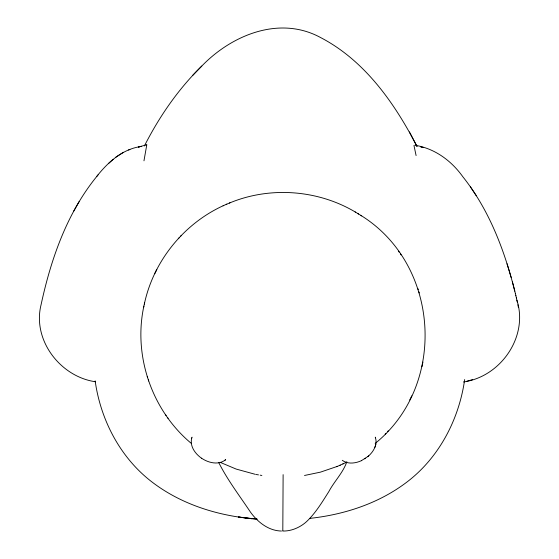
<?xml version="1.0" encoding="UTF-8"?>
<svg xmlns="http://www.w3.org/2000/svg" width="559" height="559" viewBox="0 0 559 559"><rect width="100%" height="100%" fill="white"/><g stroke="black" fill="none" stroke-linecap="round" stroke-linejoin="round"><path stroke-width="0.84" d="M283.12 474.633L282.812 530.805M143.97 160.817L146.765 144.893M282.84 531.022C291.267 531.302 300.26 527.41 306.611 521.575C315.695 512.952 322.187 502.066 328.846 491.571C334.275 481.299 343.009 472.823 346.846 461.762M368.612 455.927C373.573 451.518 377.667 444.454 375.445 437.69M143.88 306.129C133.049 356.027 152.069 410.718 191.255 443.357M375.173 443.441C448.493 384.166 439.57 261.409 358.067 213.713M464.676 379.54C458.981 419.781 438.696 458.492 405.743 482.941C377.968 503.694 343.953 514.692 309.728 518.396M144.327 304.089C153.648 260.096 185.385 221.664 226.8 204.147M375.655 444.936L375.865 443.923M421.94 366.739L422.918 362.078M143.614 307.443L144.592 302.782M191.632 438.466C189.739 446.41 195.391 454.027 201.659 458.275M146.8 144.753L138.387 147.066L141.301 146.283M191.793 437.928L192.072 437.18M191.597 438.577L191.828 437.809M374.809 447.479L375.201 446.459M156.799 269.515L154.717 273.707M409.733 399.999L411.808 395.814M98.056 174.897C67.373 211.833 51.079 258.391 41.059 304.802C32.198 340.082 60.281 376.724 95.512 381.769M144.383 145.983C159.217 116.747 178.097 89.335 201.54 66.318L201.799 66.039C231.831 34.91 279.724 15.282 320.628 37.572C364.699 60.491 394.619 103.087 416.888 146.234M79.119 201.617L73.739 211.106M96.616 176.609C107.58 162.62 121.764 149.651 139.918 146.654M178.3 238.672L179.034 237.903M180.655 236.171L181.375 235.416M385.158 434.098L385.871 433.344M387.499 431.618L388.232 430.842M201.799 66.039L192.443 75.612M108.698 163.361L113.093 159.364M361.387 460.686L368.06 456.403M367.906 456.549L368.779 455.781M225.668 459.673L224.977 460.239M225.584 459.743C218.646 465.416 208.395 462.894 201.603 458.24M115.853 157.149L123.455 152.3M364.768 458.841L365.635 458.268M339.732 465.374L346.559 462.223M361.428 460.665C355.517 463.404 347.789 464.431 342.255 460.302M223.076 205.81L223.691 205.544M229.386 203.064C270.912 185.693 320.607 189.913 358.605 214.041M304.515 475.478L320.412 472.152L337.14 466.451M342.842 463.97L343.457 463.704M226.213 204.398L229.945 202.819M336.588 466.695L340.319 465.116M463.397 381.965C500.724 376.871 528.653 336.553 516.893 300.176M128.542 149.987L129.891 149.526M466.807 381.245L472.53 379.638M281.484 531.036C268.662 530.826 257.79 522.225 250.558 512.24C239.699 495.938 227.513 480.034 218.737 462.559M251.976 518.752L238.407 517.012L257.168 519.136C220.302 516.404 183.275 505.392 153.404 483.06C120.891 458.869 100.746 420.654 95.149 380.882M255.952 474.451L258.489 474.884M260.173 475.171L261.864 475.457M255.114 474.277L236.15 469.064L220.4 462.44M414.946 145.242C434.72 148.449 451.351 160.643 462.866 176.791C489.747 210.582 505.105 251.906 515.363 293.454M421.779 147.157L423.436 147.597L420.431 146.786M360.946 215.543L361.512 215.893M355.147 211.945L355.664 212.266M398.476 251.236L399.077 252.088M400.44 254.031L401.055 254.904M165.478 414.617L166.093 415.484M167.455 417.426L168.049 418.279M470.405 186.811L476.303 195.734M409.426 131.896L417.042 146.535M375.243 437.159L375.487 437.788M417.852 288.535L418.244 289.716M418.908 291.784L419.306 292.979M147.227 376.535L147.625 377.73M148.289 379.799L148.68 380.979M507.027 263.743L511.178 277.432M413.96 145.431L416.099 155.563M512.442 281.967L514.811 291.155M515.335 293.321L515.894 295.767M515.859 295.606L516.418 298.073M516.376 297.891L517.452 302.705M518.396 307.352L517.886 304.76"/></g></svg>
